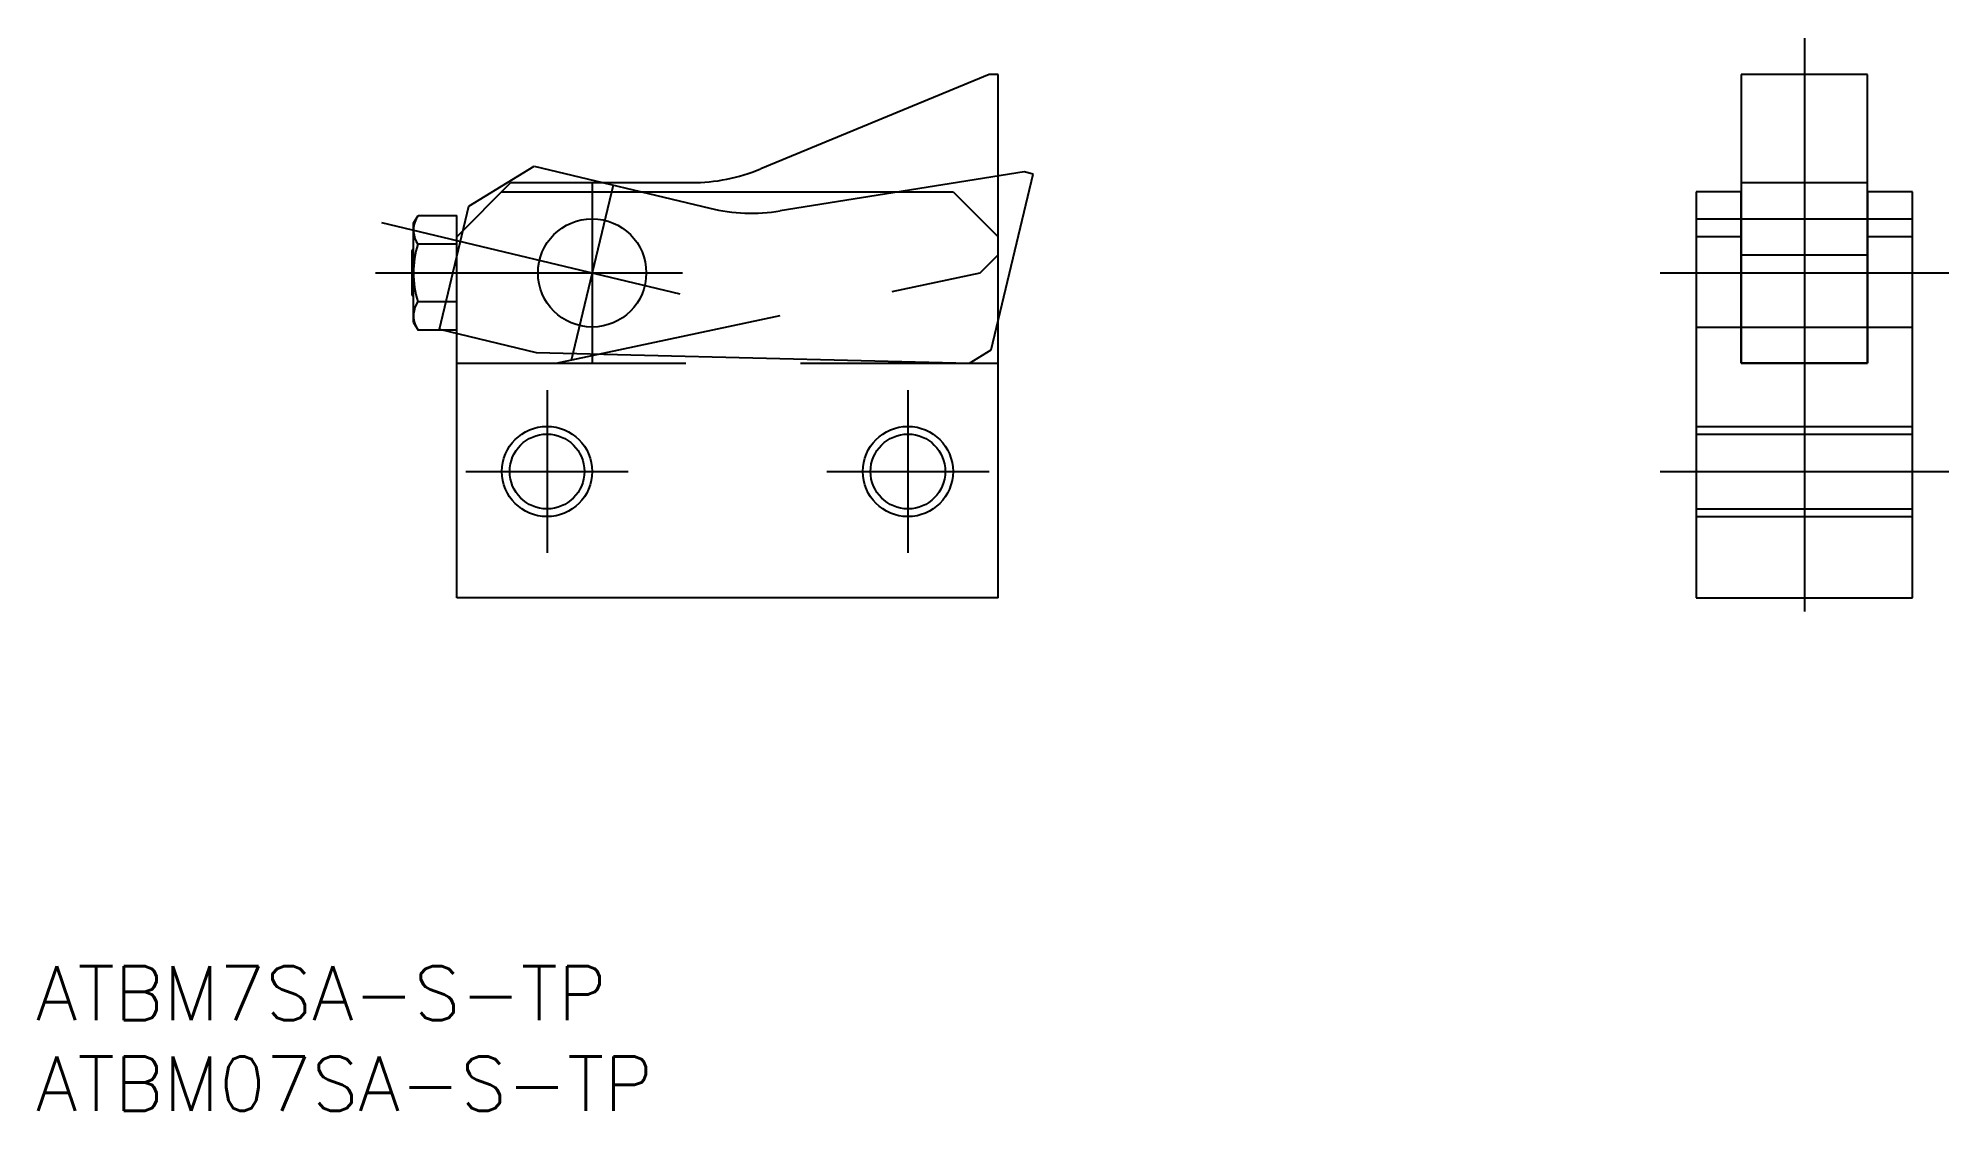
# Model space of a CAD drawing. Extents: x -23 to 83, y -28 to 31.
import ezdxf

# ---------------------------------------------------------------- set-up
doc = ezdxf.new("R2010")
doc.units = 0
for name, pattern in [('CENTER', [50.8, 31.75, -6.35, 6.35, -6.35]), ('DASHED', [19.05, 12.7, -6.35]), ('PHANTOM', [63.5, 31.75, -6.35, 6.35, -6.35, 6.35, -6.35])]:
    doc.linetypes.add(name, pattern=pattern)
doc.layers.get('0').update_dxf_attribs({"linetype": 'CONTINUOUS'})
doc.layers.add('CENTER', color=1, linetype='CENTER')
doc.styles.get("Standard").update_dxf_attribs({"font": 'txt.shx', "height": 3, "bigfont": 'bigfont.shx'})

# ---------------------------------------------------------------- blocks, each defined once
blk = doc.blocks.new('*U4')
at = {"color": 7, "linetype": 'CONTINUOUS'}
blk.add_text('ATBM7SA-S-TP', height=3, dxfattribs=at).set_placement((-23.33, -23.4))
blk = doc.blocks.new('*U5')
at = {"color": 7, "linetype": 'CONTINUOUS'}
blk.add_text('ATBM07SA-S-TP', height=3, dxfattribs=at).set_placement((-23.33, -28.41))

msp = doc.modelspace()

# ---------------------------------------------------------------- linework, layer by layer
at = {"color": 7, "linetype": 'CONTINUOUS'}
for p, q in [((29.5, 29), (16.84, 23.76)), ((30, 29), (29.5, 29)), ((30, 0), (30, 29)), ((78.18, 29), (71.18, 29)), ((71.18, 29), (71.18, 13)), ((78.18, 13), (78.18, 29)), ((0, 20), (3, 23)), ((2.5, 22.5), (27.5, 22.5)), ((3, 23), (13.01, 23)), ((27.5, 22.5), (30, 20)), ((68.68, 22.5), (68.68, 0)), ((71.18, 22.5), (68.68, 22.5)), ((71.18, 13), (71.18, 22.5)), ((80.68, 22.5), (78.18, 22.5)), ((78.18, 22.5), (78.18, 13)), ((80.68, 0), (80.68, 22.5)), ((-2.4, 20.75), (-2.15, 21.18)), ((-2.4, 15.25), (-2.4, 20.75)), ((-2.15, 21.18), (0, 21.18)), ((0, 0), (0, 21.18)), ((-2.4, 19.33), (-2.5, 19.23)), ((-2.5, 19.23), (-2.5, 16.77)), ((0, 19.59), (-2.15, 19.59)), ((71.18, 20), (68.68, 20)), ((80.68, 20), (78.18, 20)), ((71.18, 19), (78.18, 19)), ((71.18, 18), (78.18, 18)), ((-2.5, 16.77), (-2.4, 16.67)), ((-2.15, 16.41), (0, 16.41)), ((-2.4, 15.25), (-2.15, 14.82)), ((0, 14.82), (-2.15, 14.82)), ((78.18, 13), (71.18, 13)), ((71.18, 13), (78.18, 13)), ((30, 0), (0, 0)), ((68.68, 0), (80.68, 0))]:
    msp.add_line(p, q, dxfattribs=at)
at = {"color": 3, "linetype": 'PHANTOM'}
for p, q in [((0.67, 21.69), (4.28, 23.91)), ((4.28, 23.91), (14.02, 21.58)), ((31.45, 23.59), (17.92, 21.43)), ((29.62, 13.74), (31.94, 23.47)), ((31.94, 23.47), (31.45, 23.59)), ((8.66, 22.86), (6.34, 13.14)), ((-0.96, 14.88), (0.67, 21.69)), ((-4.17, 20.79), (12.36, 16.84)), ((-0.96, 14.88), (4.39, 13.6)), ((4.39, 13.6), (28.41, 13)), ((28.41, 13), (29.62, 13.74))]:
    msp.add_line(p, q, dxfattribs=at)
at = {"color": 3, "linetype": 'DASHED'}
for p, q in [((71.18, 23), (78.18, 23)), ((68.68, 21), (80.68, 21)), ((29, 18), (30, 19)), ((29, 18), (30, 19)), ((5.5, 13), (29, 18)), ((68.68, 15), (80.68, 15)), ((0, 13), (30, 13)), ((68.68, 9.5), (80.68, 9.5)), ((68.68, 9.07), (80.68, 9.07)), ((68.68, 4.93), (80.68, 4.93)), ((68.68, 4.5), (80.68, 4.5))]:
    msp.add_line(p, q, dxfattribs=at)
at = {"color": 3, "linetype": 'CONTINUOUS'}
for p, q in [((-2.4, 19.23), (-2.5, 19.23)), ((-2.4, 16.77), (-2.5, 16.77))]:
    msp.add_line(p, q, dxfattribs=at)
at = {"color": 1, "linetype": 'CENTER'}
for p, q in [((5, 11.5), (5, 2.5)), ((25, 11.5), (25, 2.5)), ((0.5, 7), (9.5, 7)), ((20.5, 7), (29.5, 7))]:
    msp.add_line(p, q, dxfattribs=at)
at = {"color": 7, "linetype": 'CONTINUOUS'}
for centre, radius in [((7.5, 18), 3), ((5, 7), 2.07), ((25, 7), 2.07)]:
    msp.add_circle(centre, radius, dxfattribs=at)
at = {"color": 3, "linetype": 'CONTINUOUS'}
for centre in [(5, 7), (25, 7)]:
    msp.add_circle(centre, 2.5, dxfattribs=at)
at = {"color": 7, "linetype": 'CONTINUOUS'}
for centre, radius, start, end in [((13.01, 33), 10, 270, 292.4794), ((-0.99, 20.38), 1.41, 154.3842, 214.3842), ((2.85, 18), 5.25, 162.412, 197.588), ((-0.99, 15.62), 1.41, 145.6158, 205.6158)]:
    msp.add_arc(centre, radius, start, end, dxfattribs=at)
at = {"color": 3, "linetype": 'PHANTOM'}
msp.add_arc((16.35, 31.31), 10, 256.5654, 279.0448, dxfattribs=at)
at = {"layer": 'CENTER', "color": 1, "linetype": 'CENTER'}
for p, q in [((74.68, 31), (74.68, -2)), ((7.5, 23), (7.5, 13)), ((-4.5, 18), (12.5, 18)), ((66.68, 18), (82.68, 18)), ((69.18, 18), (80.18, 18)), ((66.68, 7), (82.68, 7))]:
    msp.add_line(p, q, dxfattribs=at)

# ---------------------------------------------------------------- block references
at = {"color": 7, "linetype": 'CONTINUOUS'}
for name in ['*U4', '*U5']:
    msp.add_blockref(name, (0, 0), dxfattribs=at)

doc.saveas('drawing.dxf')
